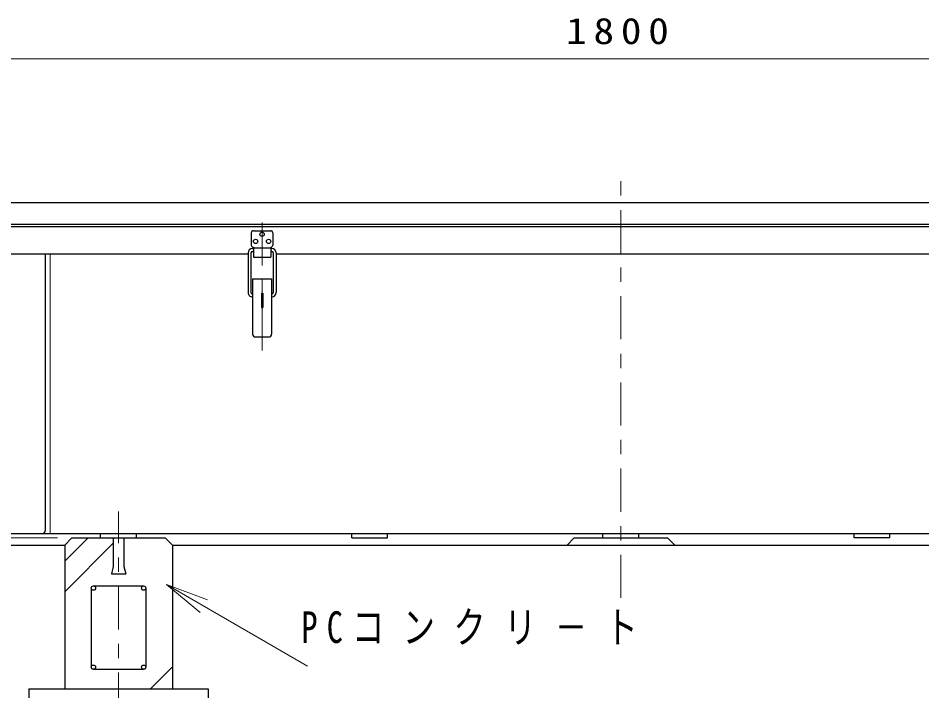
# Model space of a CAD drawing. Units: millimetres on the paper, scale 1:20. Extents: x -385 to 0, y 0 to 267.
# Drawn here: x -310.2 to -247.2, y 107.2 to 154 of the extents above; entities that cross this region are included whole.
import ezdxf

# ---------------------------------------------------------------- set-up
doc = ezdxf.new("R2010")
doc.units = ezdxf.units.MM
doc.linetypes.add('USER2', pattern=[6, 3, -1, 1, -1])
doc.layers.add('LY_1', color=7, linetype='Continuous', lineweight=25)
doc.styles.add('ＭＳ ゴシック', font='')
doc.styles.get('ＭＳ ゴシック').set_extended_font_data('MS Gothic')

# ---------------------------------------------------------------- blocks, each defined once
blk = doc.blocks.new('open_arrow')
at = {"color": 0, "linetype": 'Continuous', "lineweight": -2}
blk.add_lwpolyline([(7.5, 1.25), (0, 0), (7.5, -1.25)], dxfattribs=at)

msp = doc.modelspace()

# ---------------------------------------------------------------- linework, layer by layer
at = {"layer": 'LY_1', "lineweight": 13}
for p, q in [((-313.206, 151.17), (-223.206, 151.17)), ((-307.963, 118.125), (-307.963, 137.61)), ((-307.456, 117.825), (-324.206, 117.825)), ((-306.956, 116.197), (-305.327, 117.825)), ((-306.956, 114.075), (-303.581, 117.45)), ((-299.859, 114.573), (-290.029, 108.897)), ((-300.978, 107.325), (-299.456, 108.847))]:
    msp.add_line(p, q, dxfattribs=at)
at = {"layer": 'LY_1', "linetype": 'USER2', "lineweight": 13}
for p, q in [((-268.206, 113.649), (-268.206, 143.351)), ((-293.206, 139.787), (-293.206, 130.873)), ((-303.206, 99.457), (-303.206, 119.651))]:
    msp.add_line(p, q, dxfattribs=at)
at = {"layer": 'LY_1', "color": 70}
for p, q in [((-312.956, 141.17), (-223.456, 141.17)), ((-312.956, 139.67), (-223.456, 139.67))]:
    msp.add_line(p, q, dxfattribs=at)
at = {"layer": 'LY_1'}
for p, q in [((-312.956, 139.67), (-223.456, 139.67)), ((-312.956, 139.51), (-223.456, 139.51)), ((-293.806, 139.21), (-292.606, 139.21)), ((-293.956, 139.06), (-293.956, 138.21)), ((-292.456, 139.06), (-292.456, 138.21)), ((-293.881, 137.96), (-293.806, 137.96)), ((-293.806, 138.06), (-293.806, 137.36)), ((-293.806, 138.01), (-292.606, 138.01)), ((-292.606, 138.06), (-292.606, 137.36)), ((-292.606, 137.96), (-292.531, 137.96)), ((-312.706, 137.61), (-294.181, 137.61)), ((-308.291, 118.375), (-308.291, 137.61)), ((-294.181, 137.66), (-294.181, 134.91)), ((-293.981, 137.66), (-293.981, 134.91)), ((-293.881, 137.76), (-293.806, 137.76)), ((-293.806, 137.36), (-292.606, 137.36)), ((-292.606, 137.76), (-292.531, 137.76)), ((-292.431, 137.66), (-292.431, 134.91)), ((-292.231, 137.66), (-292.231, 134.91)), ((-292.231, 137.61), (-244.181, 137.61)), ((-293.868, 135.86), (-293.868, 132.01)), ((-293.868, 135.86), (-292.543, 135.86)), ((-292.543, 135.86), (-292.543, 132.01)), ((-293.256, 134.86), (-293.256, 133.86)), ((-293.256, 134.86), (-293.156, 134.86)), ((-293.156, 134.86), (-293.156, 133.86)), ((-293.256, 133.86), (-293.156, 133.86)), ((-293.668, 131.81), (-292.743, 131.81)), ((-312.006, 118.125), (-224.406, 118.125)), ((-306.456, 117.825), (-306.956, 117.325)), ((-306.456, 117.825), (-299.956, 117.825)), ((-304.456, 117.825), (-304.456, 118.125)), ((-304.456, 117.825), (-301.956, 117.825)), ((-303.581, 117.825), (-303.581, 115.825)), ((-302.831, 117.825), (-302.831, 115.825)), ((-301.956, 117.825), (-301.956, 118.125)), ((-299.456, 117.325), (-299.956, 117.825)), ((-286.956, 117.825), (-286.956, 118.125)), ((-286.956, 117.825), (-284.456, 117.825)), ((-284.456, 117.825), (-284.456, 118.125)), ((-271.456, 117.825), (-271.956, 117.325)), ((-271.456, 117.825), (-264.956, 117.825)), ((-269.456, 117.825), (-269.456, 118.125)), ((-269.456, 117.825), (-266.956, 117.825)), ((-266.956, 117.825), (-266.956, 118.125)), ((-264.456, 117.325), (-264.956, 117.825)), ((-251.956, 117.825), (-251.956, 118.125)), ((-249.456, 117.825), (-251.956, 117.825)), ((-249.456, 117.825), (-249.456, 118.125)), ((-313.206, 117.325), (-306.956, 117.325)), ((-306.956, 117.325), (-306.956, 107.325)), ((-299.456, 117.325), (-299.456, 107.325)), ((-299.456, 117.325), (-223.206, 117.325)), ((-303.582, 115.826), (-303.707, 115.326)), ((-303.706, 115.325), (-302.706, 115.325)), ((-302.832, 115.825), (-302.707, 115.325)), ((-305.106, 114.325), (-305.106, 108.825)), ((-304.956, 114.475), (-301.456, 114.475)), ((-301.306, 114.325), (-301.306, 108.825)), ((-304.956, 108.675), (-301.456, 108.675)), ((-309.456, 107.325), (-309.456, 100.825)), ((-309.456, 107.325), (-296.956, 107.325)), ((-306.956, 107.325), (-299.456, 107.325)), ((-296.956, 107.325), (-296.956, 100.825))]:
    msp.add_line(p, q, dxfattribs=at)
for centre in [(-293.656, 138.46), (-293.206, 138.96), (-292.756, 138.46), (-304.956, 114.325), (-301.456, 114.325), (-304.956, 108.825), (-301.456, 108.825)]:
    msp.add_circle(centre, 0.15, dxfattribs=at)
for centre, radius, start, end in [((-293.806, 139.06), 0.15, 90, 180), ((-292.606, 139.06), 0.15, 0, 90), ((-293.881, 137.66), 0.3, 90, 180), ((-293.806, 138.21), 0.15, 179.99999, 270), ((-292.606, 138.21), 0.15, 270, 0), ((-292.531, 137.66), 0.3, 0, 90), ((-293.881, 137.66), 0.1, 90, 180), ((-292.531, 137.66), 0.1, 0, 90), ((-293.881, 134.91), 0.3, 179.99999, 270), ((-293.881, 134.91), 0.1, 179.99999, 270), ((-292.531, 134.91), 0.3, 270, 0), ((-292.531, 134.91), 0.1, 270, 0), ((-293.668, 132.01), 0.2, 179.99999, 270), ((-292.743, 132.01), 0.2, 270, 0), ((-308.541, 118.375), 0.25, 270, 0)]:
    msp.add_arc(centre, radius, start, end, dxfattribs=at)

# ---------------------------------------------------------------- block references
at = {"layer": 'LY_1', "lineweight": 13, "xscale": 0.4, "yscale": 0.4, "rotation": 330}
msp.add_blockref('open_arrow', (-299.859, 114.573), dxfattribs=at)

# ---------------------------------------------------------------- texts
at = {"layer": 'LY_1', "style": 'ＭＳ ゴシック'}
for s, insert, char_height, attachment_point in [('\\T1.33;\\W1.15;1800', (-268.206, 152.17), 1.833, 8), ('\\T1.57;\\W0.75;PCコンクリ－ト', (-290.461, 111.547), 2.199, 4)]:
    msp.add_mtext(s, dxfattribs=dict(at, insert=insert, char_height=char_height, attachment_point=attachment_point))

doc.saveas('drawing.dxf')
